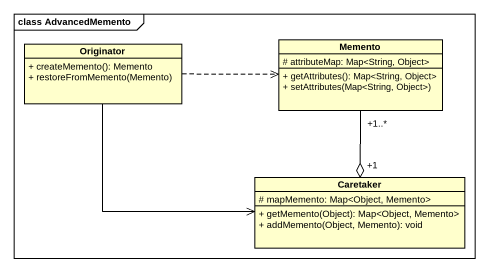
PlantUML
@startuml
mainframe class AdvancedMemento
hide circle
hide empty members
skinparam classAttributeIconSize 0
class Originator {
  + createMemento(): Memento
  + restoreFromMemento(Memento)
}
class Memento {
  # attributeMap: Map<String, Object>
  + getAttributes(): Map<String, Object>
  + setAttributes(Map<String, Object>)
}
class Caretaker {
  # mapMemento: Map<Object, Memento>
  + getMemento(Object): Map<Object, Memento>
  + addMemento(Object, Memento): void
}
Originator .right.> Memento
Originator -right-> Caretaker
Memento "+1..*" --o "+1" Caretaker
@enduml
